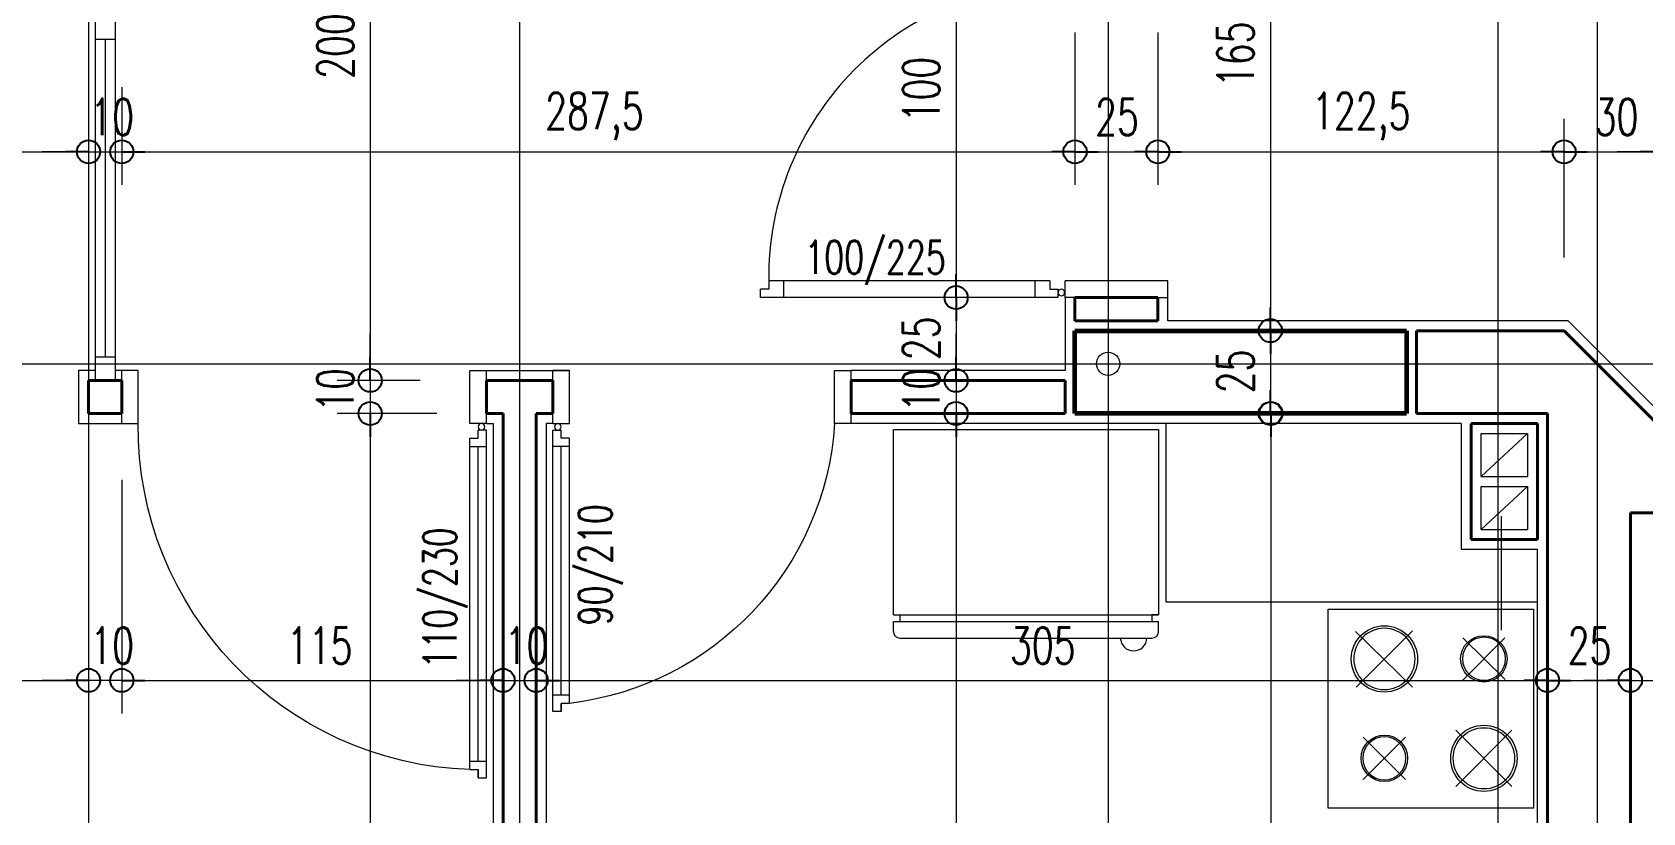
# Model space of a CAD drawing. Header units: millimetres. Extents: x 2016.56 to 2021.8, y 13721.83 to 13722.48.
# Drawn here: x 2017.8309 to 2017.928, y 13722.1087 to 13722.1558 of the extents above; entities that cross this region are included whole.
import ezdxf

# ---------------------------------------------------------------- set-up
doc = ezdxf.new("R2010")
doc.units = ezdxf.units.MM
doc.linetypes.add('ACAD_ISO04W100', pattern=[30, 24, -3, 0, -3])
doc.layers.get('0').update_dxf_attribs({"lineweight": 20})
for name, color, linetype, lineweight in [('aks', 1, 'Continuous', 9), ('DH', 7, 'Continuous', 20), ('DUVAR', 4, 'Continuous', 40), ('DV', 7, 'Continuous', 20), ('kolon', 5, 'Continuous', 60), ('PENCERE', 3, 'Continuous', 13), ('SIVA', 7, 'Continuous', 20), ('TEFRİŞ', 11, 'Continuous', 9), ('TEXT', 7, 'Continuous', 20)]:
    doc.layers.add(name, color=color, linetype=linetype, lineweight=lineweight)
doc.styles.get("Standard").update_dxf_attribs({"font": 'txt.shx', "width": 0.7, "height": 11})

msp = doc.modelspace()

# ---------------------------------------------------------------- linework, layer by layer
at = {"color": 0, "lineweight": -2}
for p, q in [((2017.834290658595, 13722.14858764693), (2017.832890658595, 13722.14858764693)), ((2017.834290658595, 13722.14858764693), (2017.832890658595, 13722.14858764693)), ((2017.836290658595, 13722.14858764693), (2017.837690658595, 13722.14858764693)), ((2017.836290658595, 13722.14858764693), (2017.837690658595, 13722.14858764693)), ((2017.893790658595, 13722.14858764693), (2017.892390658595, 13722.14858764693)), ((2017.893790658595, 13722.14858764693), (2017.895190658595, 13722.14858764693)), ((2017.898790658595, 13722.14858764693), (2017.897390658595, 13722.14858764693)), ((2017.898790658595, 13722.14858764693), (2017.900190658595, 13722.14858764693)), ((2017.923290658595, 13722.14858764693), (2017.921890658595, 13722.14858764693)), ((2017.923290658595, 13722.14858764693), (2017.924690658595, 13722.14858764693)), ((2017.929290658595, 13722.14858764693), (2017.927890658595, 13722.14858764693)), ((2017.929290658595, 13722.14858764693), (2017.927890658595, 13722.14858764693)), ((2017.88661650944, 13722.13978914312), (2017.88661650944, 13722.14118914312)), ((2017.88661650944, 13722.13978914312), (2017.88661650944, 13722.13838914312)), ((2017.905574720914, 13722.13778914312), (2017.905574720914, 13722.13918914312)), ((2017.905574720914, 13722.13778914312), (2017.905574720914, 13722.13638914312)), ((2017.851278259251, 13722.13478914312), (2017.851278259251, 13722.13618914312)), ((2017.851278259251, 13722.13478914312), (2017.851278259251, 13722.13618914312)), ((2017.88661650944, 13722.13478914312), (2017.88661650944, 13722.13618914312)), ((2017.88661650944, 13722.13478914312), (2017.88661650944, 13722.13618914312)), ((2017.905574720914, 13722.13278914312), (2017.905574720914, 13722.13418914312)), ((2017.851278259251, 13722.13278914312), (2017.851278259251, 13722.13138914312)), ((2017.851278259251, 13722.13278914312), (2017.851278259251, 13722.13138914312)), ((2017.88661650944, 13722.13278914312), (2017.88661650944, 13722.13138914312)), ((2017.88661650944, 13722.13278914312), (2017.88661650944, 13722.13138914312)), ((2017.905609985866, 13722.13278914312), (2017.905609985866, 13722.13138914312)), ((2017.834290658595, 13722.1166768722), (2017.832890658595, 13722.1166768722)), ((2017.834290658595, 13722.1166768722), (2017.832890658595, 13722.1166768722)), ((2017.836290658595, 13722.1166768722), (2017.837690658595, 13722.1166768722)), ((2017.836290658595, 13722.1166768722), (2017.837690658595, 13722.1166768722)), ((2017.859290658595, 13722.1166768722), (2017.857890658595, 13722.1166768722)), ((2017.859290658595, 13722.1166768722), (2017.857890658595, 13722.1166768722)), ((2017.861290658595, 13722.1166768722), (2017.862690658595, 13722.1166768722)), ((2017.861290658595, 13722.1166768722), (2017.862690658595, 13722.1166768722)), ((2017.922290658595, 13722.1166768722), (2017.920890658595, 13722.1166768722)), ((2017.922290658595, 13722.1166768722), (2017.923690658595, 13722.1166768722)), ((2017.927290658595, 13722.1166768722), (2017.925890658595, 13722.1166768722)), ((2017.927290658595, 13722.1166768722), (2017.925890658595, 13722.1166768722))]:
    msp.add_line(p, q, dxfattribs=at)
for p, q in [((2017.882835013386, 13722.13183142266), (2017.898835013386, 13722.13183142266)), ((2017.882835013386, 13722.12063142266), (2017.882835013386, 13722.13183142266)), ((2017.898835013386, 13722.13183142266), (2017.898835013386, 13722.12063142266)), ((2017.899290658595, 13722.12138914312), (2017.899290658595, 13722.13218914312)), ((2017.918290658595, 13722.13158914312), (2017.921090658595, 13722.13158914312)), ((2017.918290658595, 13722.12898914312), (2017.918290658595, 13722.13158914312)), ((2017.918290658595, 13722.12898914312), (2017.921090658595, 13722.13158914312)), ((2017.921090658595, 13722.13158914312), (2017.921090658595, 13722.12898914312)), ((2017.918290658595, 13722.12898914312), (2017.921090658595, 13722.12898914312)), ((2017.918290658595, 13722.12578914313), (2017.918290658595, 13722.12838914312)), ((2017.918290658595, 13722.12838914312), (2017.921090658595, 13722.12838914312)), ((2017.918290658595, 13722.12578914313), (2017.921090658595, 13722.12838914312)), ((2017.921090658595, 13722.12838914312), (2017.921090658595, 13722.12578914313)), ((2017.918290658595, 13722.12578914313), (2017.921090658595, 13722.12578914313)), ((2017.91950336267, 13722.12659279034), (2017.91950336267, 13722.11970216532)), ((2017.921690658595, 13722.12138914312), (2017.899290658595, 13722.12138914312)), ((2017.909053715747, 13722.10896913996), (2017.909053715747, 13722.12096913996)), ((2017.909053715747, 13722.12096913996), (2017.921453715747, 13722.12096913996)), ((2017.921453715747, 13722.12096913996), (2017.921453715747, 13722.10896913996)), ((2017.882835013386, 13722.12063142266), (2017.898835013386, 13722.12063142266)), ((2017.882835013386, 13722.12023142266), (2017.898835013386, 13722.12023142266)), ((2017.882835013386, 13722.11963142266), (2017.882835013386, 13722.12023142266)), ((2017.883235013386, 13722.12063142266), (2017.883235013386, 13722.12023142266)), ((2017.898435013386, 13722.12063142266), (2017.898435013386, 13722.12023142266)), ((2017.898835013386, 13722.12063142266), (2017.898435013386, 13722.12063142266)), ((2017.898835013386, 13722.11963142266), (2017.898835013386, 13722.12023142266)), ((2017.883235013386, 13722.11923142266), (2017.898435013386, 13722.11923142266)), ((2017.921453715747, 13722.10896913996), (2017.909053715747, 13722.10896913996))]:
    msp.add_line(p, q)
for centre in [(2017.834290658595, 13722.14858764693), (2017.834290658595, 13722.14858764693), (2017.836290658595, 13722.14858764693), (2017.836290658595, 13722.14858764693), (2017.893790658595, 13722.14858764693), (2017.893790658595, 13722.14858764693), (2017.898790658595, 13722.14858764693), (2017.898790658595, 13722.14858764693), (2017.923290658595, 13722.14858764693), (2017.923290658595, 13722.14858764693), (2017.88661650944, 13722.13978914312), (2017.88661650944, 13722.13978914312), (2017.905574720914, 13722.13778914312), (2017.905574720914, 13722.13778914312), (2017.851278259251, 13722.13478914312), (2017.851278259251, 13722.13478914312), (2017.88661650944, 13722.13478914312), (2017.88661650944, 13722.13478914312), (2017.851278259251, 13722.13278914312), (2017.851278259251, 13722.13278914312), (2017.88661650944, 13722.13278914312), (2017.88661650944, 13722.13278914312), (2017.905574720914, 13722.13278914312), (2017.905609985866, 13722.13278914312), (2017.834290658595, 13722.1166768722), (2017.834290658595, 13722.1166768722), (2017.836290658595, 13722.1166768722), (2017.836290658595, 13722.1166768722), (2017.859290658595, 13722.1166768722), (2017.859290658595, 13722.1166768722), (2017.861290658595, 13722.1166768722), (2017.861290658595, 13722.1166768722), (2017.922290658595, 13722.1166768722), (2017.922290658595, 13722.1166768722), (2017.927290658595, 13722.1166768722), (2017.927290658595, 13722.1166768722)]:
    msp.add_circle(centre, 0.0007, dxfattribs=at)
for centre, radius, start, end in [((2017.883235013386, 13722.11963142266), 0.0004, 180, 270), ((2017.897325728252, 13722.11925692793), 0.0008, 181.826990200577, 358.173009799423), ((2017.898435013386, 13722.11963142266), 0.0004, 270, 0)]:
    msp.add_arc(centre, radius, start, end)
at = {"layer": 'aks', "linetype": 'ACAD_ISO04W100', "ltscale": 2}
for p, q in [((2017.834290658595, 13722.40645173834), (2017.834290658595, 13721.95238660583)), ((2017.860290658595, 13722.40645173834), (2017.860290658595, 13721.95238660583)), ((2017.895790658595, 13722.40645173834), (2017.895790658595, 13721.95238660583)), ((2017.919290658595, 13722.40645173834), (2017.919290658595, 13721.95238660583)), ((2017.925290658595, 13722.40645173834), (2017.925290658595, 13721.95238660583)), ((2017.678471498505, 13722.13578914312), (2018.212109818685, 13722.13578914312))]:
    msp.add_line(p, q, dxfattribs=at)
at = {"layer": 'aks'}
msp.add_circle((2017.895790658595, 13722.13578914312), 0.0007, dxfattribs=at)
at = {"layer": 'DH', "lineweight": 20}
for p, q in [((2017.893790658595, 13722.15578914312), (2017.893790658595, 13722.14658764693)), ((2017.893790658595, 13722.15578914312), (2017.893790658595, 13722.14658764693)), ((2017.898790658595, 13722.15578914312), (2017.898790658595, 13722.14658764693)), ((2017.898790658595, 13722.15578914312), (2017.898790658595, 13722.14658764693)), ((2017.834290658595, 13722.15203495279), (2017.834290658595, 13722.14658764693)), ((2017.834290658595, 13722.15203495279), (2017.834290658595, 13722.14658764693)), ((2017.836290658595, 13722.15250007234), (2017.836290658595, 13722.14658764693)), ((2017.836290658595, 13722.15250007234), (2017.836290658595, 13722.14658764693)), ((2017.923290658595, 13722.14220941385), (2017.923290658595, 13722.15058764693)), ((2017.923290658595, 13722.14220941385), (2017.923290658595, 13722.15058764693)), ((2017.834290658595, 13722.12878914312), (2017.834290658595, 13722.1146768722)), ((2017.834290658595, 13722.12878914312), (2017.834290658595, 13722.1146768722)), ((2017.836290658595, 13722.12878914312), (2017.836290658595, 13722.1146768722)), ((2017.836290658595, 13722.12878914312), (2017.836290658595, 13722.1146768722)), ((2017.859290658595, 13722.1147165189), (2017.859290658595, 13722.1186768722)), ((2017.859290658595, 13722.1147165189), (2017.859290658595, 13722.1186768722)), ((2017.861290658595, 13722.11389821049), (2017.861290658595, 13722.1186768722)), ((2017.861290658595, 13722.11389821049), (2017.861290658595, 13722.1186768722)), ((2017.922290658595, 13722.11361100751), (2017.922290658595, 13722.1186768722)), ((2017.922290658595, 13722.11054331309), (2017.922290658595, 13722.1186768722)), ((2017.927290658595, 13722.11354740499), (2017.927290658595, 13722.1186768722)), ((2017.927290658595, 13722.11354740499), (2017.927290658595, 13722.1186768722))]:
    msp.add_line(p, q, dxfattribs=at)
at = {"layer": 'DH'}
for p, q in [((2017.767690658595, 13722.14858764693), (2017.832890658595, 13722.14858764693)), ((2017.832890658595, 13722.14858764693), (2017.831490658595, 13722.14858764693)), ((2017.834290658595, 13722.14858764693), (2017.836290658595, 13722.14858764693)), ((2017.837690658595, 13722.14858764693), (2017.892390658595, 13722.14858764693)), ((2017.837690658595, 13722.14858764693), (2017.839090658595, 13722.14858764693)), ((2017.895190658595, 13722.14858764693), (2017.897390658595, 13722.14858764693)), ((2017.900190658595, 13722.14858764693), (2017.921890658595, 13722.14858764693)), ((2017.924690658595, 13722.14858764693), (2017.927890658595, 13722.14858764693)), ((2017.927890658595, 13722.14858764693), (2017.926490658595, 13722.14858764693)), ((2017.767690658595, 13722.1166768722), (2017.832890658595, 13722.1166768722)), ((2017.832890658595, 13722.1166768722), (2017.831490658595, 13722.1166768722)), ((2017.836290658595, 13722.1166768722), (2017.834290658595, 13722.1166768722)), ((2017.837690658595, 13722.1166768722), (2017.839090658595, 13722.1166768722)), ((2017.837690658595, 13722.1166768722), (2017.857890658595, 13722.1166768722)), ((2017.857890658595, 13722.1166768722), (2017.856490658595, 13722.1166768722)), ((2017.859290658595, 13722.1166768722), (2017.861290658595, 13722.1166768722)), ((2017.862690658595, 13722.1166768722), (2017.920890658595, 13722.1166768722)), ((2017.862690658595, 13722.1166768722), (2017.864090658595, 13722.1166768722)), ((2017.923690658595, 13722.1166768722), (2017.925890658595, 13722.1166768722)), ((2017.925890658595, 13722.1166768722), (2017.924490658595, 13722.1166768722)), ((2017.927290658595, 13722.1166768722), (2017.931290658595, 13722.1166768722))]:
    msp.add_line(p, q, dxfattribs=at)
at = {"layer": 'DUVAR'}
for p, q in [((2017.893790658595, 13722.13978914312), (2017.893790658595, 13722.13838914312)), ((2017.898790658595, 13722.13978914312), (2017.893790658595, 13722.13978914312)), ((2017.893790658595, 13722.13978914312), (2017.893790658595, 13722.13871079036)), ((2017.898790658595, 13722.13978914312), (2017.898790658595, 13722.13838914312)), ((2017.898790658595, 13722.13978914312), (2017.898790658595, 13722.13838914312)), ((2017.893790658595, 13722.13838914312), (2017.898790658595, 13722.13838914312)), ((2017.914390658595, 13722.13778914312), (2017.923290658595, 13722.13778914312)), ((2017.914390658595, 13722.13778914312), (2017.914390658595, 13722.13278914312)), ((2017.929290658595, 13722.13178914312), (2017.923290658595, 13722.13778914312)), ((2017.834290658595, 13722.13478914312), (2017.834290658595, 13722.13278914312)), ((2017.836290658595, 13722.13478914312), (2017.834290658595, 13722.13478914312)), ((2017.836290658595, 13722.13478914312), (2017.836290658595, 13722.13278914312)), ((2017.858290658595, 13722.13478914312), (2017.862290658595, 13722.13478914312)), ((2017.858290658595, 13722.13278914312), (2017.858290658595, 13722.13478914312)), ((2017.862290658595, 13722.13278914312), (2017.862290658595, 13722.13478914312)), ((2017.880290658595, 13722.13478914312), (2017.893190658595, 13722.13478914312)), ((2017.880290658595, 13722.13278914312), (2017.880290658595, 13722.13478914312)), ((2017.893190658595, 13722.13478914312), (2017.893190658595, 13722.13278914312)), ((2017.834290658595, 13722.13278914312), (2017.836290658595, 13722.13278914312)), ((2017.858290658595, 13722.13278914312), (2017.859290658595, 13722.13278914312)), ((2017.859290658595, 13722.13278914312), (2017.859290658595, 13722.04538914312)), ((2017.861290658595, 13722.13278914312), (2017.862290658595, 13722.13278914312)), ((2017.861290658595, 13722.13278914312), (2017.861290658595, 13722.04538914312)), ((2017.893190658595, 13722.13278914312), (2017.880290658595, 13722.13278914312)), ((2017.914390658595, 13722.13278914312), (2017.922290658595, 13722.13278914312)), ((2017.922290658595, 13722.13278914312), (2017.922290658595, 13722.05578914312)), ((2017.917690658595, 13722.13218914312), (2017.921690658595, 13722.13218914312)), ((2017.917690658595, 13722.13218914312), (2017.917690658595, 13722.12518914312)), ((2017.921690658595, 13722.12518914312), (2017.921690658595, 13722.13218914312)), ((2017.927290658595, 13722.12678914312), (2017.927290658595, 13722.04978914312)), ((2017.927290658595, 13722.12678914312), (2017.931290658595, 13722.12678914312)), ((2017.917690658595, 13722.12518914312), (2017.921690658595, 13722.12518914312))]:
    msp.add_line(p, q, dxfattribs=at)
at = {"layer": 'DV'}
for p, q in [((2017.851278259251, 13722.17338914312), (2017.851278259251, 13722.13618914312)), ((2017.905574720914, 13722.16938914312), (2017.905574720914, 13722.13918914312)), ((2017.88661650944, 13722.15838914312), (2017.88661650944, 13722.14118914312)), ((2017.88661650944, 13722.13838914312), (2017.88661650944, 13722.13618914312)), ((2017.851278259251, 13722.13618914312), (2017.851278259251, 13722.13758914312)), ((2017.88661650944, 13722.13618914312), (2017.88661650944, 13722.13758914312)), ((2017.905574720914, 13722.13638914312), (2017.905574720914, 13722.13418914312)), ((2017.851278259251, 13722.13478914312), (2017.851278259251, 13722.13278914312)), ((2017.88661650944, 13722.13478914312), (2017.88661650944, 13722.13278914312)), ((2017.851278259251, 13722.13138914312), (2017.851278259251, 13722.04618914312)), ((2017.851278259251, 13722.13138914312), (2017.851278259251, 13722.12998914312)), ((2017.88661650944, 13722.13138914312), (2017.88661650944, 13722.01618914312)), ((2017.88661650944, 13722.13138914312), (2017.88661650944, 13722.12998914312)), ((2017.905609985866, 13722.13138914312), (2017.905609985866, 13722.07818914312))]:
    msp.add_line(p, q, dxfattribs=at)
at = {"layer": 'DV', "lineweight": 20}
for p, q in [((2017.889790658595, 13722.13978914312), (2017.88461650944, 13722.13978914312)), ((2017.889790658595, 13722.13978914312), (2017.88461650944, 13722.13978914312)), ((2017.9041328552, 13722.13778914312), (2017.907574720914, 13722.13778914312)), ((2017.9041328552, 13722.13778914312), (2017.907574720914, 13722.13778914312)), ((2017.854290658595, 13722.13478914312), (2017.849278259251, 13722.13478914312)), ((2017.854290658595, 13722.13478914312), (2017.849278259251, 13722.13478914312)), ((2017.889190658595, 13722.13478914312), (2017.88461650944, 13722.13478914312)), ((2017.889190658595, 13722.13478914312), (2017.88461650944, 13722.13478914312)), ((2017.855290658595, 13722.13278914312), (2017.849278259251, 13722.13278914312)), ((2017.854290658595, 13722.13278914312), (2017.849278259251, 13722.13278914312)), ((2017.889190658595, 13722.13278914312), (2017.88461650944, 13722.13278914312)), ((2017.889190658595, 13722.13278914312), (2017.88461650944, 13722.13278914312)), ((2017.903780205681, 13722.13278914312), (2017.907609985866, 13722.13278914312)), ((2017.903780205681, 13722.13278914312), (2017.907574720914, 13722.13278914312))]:
    msp.add_line(p, q, dxfattribs=at)
at = {"layer": 'kolon'}
for p, q in [((2017.893790658595, 13722.13778914312), (2017.913790658595, 13722.13778914312)), ((2017.893790658595, 13722.13278914312), (2017.893790658595, 13722.13778914312)), ((2017.913790658595, 13722.13778914312), (2017.913790658595, 13722.13278914312)), ((2017.913790658595, 13722.13278914312), (2017.893790658595, 13722.13278914312))]:
    msp.add_line(p, q, dxfattribs=at)
at = {"layer": 'PENCERE'}
for p, q in [((2017.834690658595, 13722.15678914312), (2017.834690658595, 13722.13478914312)), ((2017.835890658595, 13722.15678914312), (2017.835890658595, 13722.13478914312)), ((2017.834690658595, 13722.15538914312), (2017.835890658595, 13722.15538914312)), ((2017.835290658595, 13722.15538914312), (2017.835290658595, 13722.13618914312)), ((2017.893190658595, 13722.13978914312), (2017.893190658595, 13722.14078914312)), ((2017.899390658595, 13722.13978914312), (2017.899390658595, 13722.14078914312)), ((2017.893790658595, 13722.13978914312), (2017.893190658595, 13722.13978914312)), ((2017.89879275966, 13722.13978914312), (2017.899390658595, 13722.13978914312)), ((2017.835890658595, 13722.13618914312), (2017.834690658595, 13722.13618914312)), ((2017.837290658595, 13722.13538914312), (2017.836290658595, 13722.13538914312)), ((2017.836290658595, 13722.13478914312), (2017.836290658595, 13722.13538914312)), ((2017.837290658595, 13722.13538914312), (2017.836290658595, 13722.13538914312)), ((2017.836290658595, 13722.13478914312), (2017.836290658595, 13722.13538914312)), ((2017.857290658595, 13722.13538914312), (2017.858290658595, 13722.13538914312)), ((2017.857290658595, 13722.13538914312), (2017.858290658595, 13722.13538914312)), ((2017.858290658595, 13722.13478914312), (2017.858290658595, 13722.13538914312)), ((2017.858290658595, 13722.13478914312), (2017.858290658595, 13722.13538914312)), ((2017.862290658595, 13722.13478914312), (2017.862290658595, 13722.13538914312)), ((2017.863290658595, 13722.13538914312), (2017.862290658595, 13722.13538914312)), ((2017.862290658595, 13722.13478914312), (2017.862290658595, 13722.13538914312)), ((2017.863290658595, 13722.13538914312), (2017.862290658595, 13722.13538914312)), ((2017.879290658595, 13722.13538914312), (2017.880290658595, 13722.13538914312)), ((2017.879290658595, 13722.13538914312), (2017.880290658595, 13722.13538914312)), ((2017.880290658595, 13722.13478914312), (2017.880290658595, 13722.13538914312)), ((2017.880290658595, 13722.13478914312), (2017.880290658595, 13722.13538914312)), ((2017.836290658595, 13722.13218914312), (2017.836290658595, 13722.13278914312)), ((2017.836290658595, 13722.13218914312), (2017.836290658595, 13722.13278914312)), ((2017.858290658595, 13722.13218914312), (2017.858290658595, 13722.13278914312)), ((2017.858290658595, 13722.13218914312), (2017.858290658595, 13722.13278914312)), ((2017.862290658595, 13722.13218914312), (2017.862290658595, 13722.13278914312)), ((2017.862290658595, 13722.13218914312), (2017.862290658595, 13722.13278914312)), ((2017.880290658595, 13722.13218914312), (2017.880290658595, 13722.13278914312)), ((2017.880290658595, 13722.13218914312), (2017.880290658595, 13722.13278914312)), ((2017.857790658595, 13722.11178914312), (2017.857790658595, 13722.13078914312)), ((2017.857790658595, 13722.11178914312), (2017.857790658595, 13722.13078914312)), ((2017.862790658595, 13722.11578914312), (2017.862790658595, 13722.13078914312)), ((2017.862790658595, 13722.11578914312), (2017.862790658595, 13722.13078914312))]:
    msp.add_line(p, q, dxfattribs=at)
at = {"layer": 'PENCERE', "extrusion": (-1.351976579711741e-29, -1.224606353822377e-16, -1)}
for p, q in [((2017.875314500123, 13722.14028914312), (2017.874814500123, 13722.14028914312)), ((2017.874814500123, 13722.13978914312), (2017.874814500123, 13722.14028914312)), ((2017.892265841742, 13722.14078914312), (2017.875314500123, 13722.14078914312)), ((2017.875314500123, 13722.14078914312), (2017.875314500123, 13722.14028914312)), ((2017.876214500123, 13722.14078914312), (2017.876214500123, 13722.13978914312)), ((2017.891365841742, 13722.14078914312), (2017.891365841742, 13722.13978914312)), ((2017.892265841742, 13722.14078914312), (2017.892265841742, 13722.14028914312)), ((2017.892265841742, 13722.14028914312), (2017.892765841742, 13722.14028914312)), ((2017.892765841742, 13722.14028914312), (2017.892765841742, 13722.13978914312)), ((2017.899390658595, 13722.14078914312), (2017.893190658595, 13722.14078914312)), ((2017.892765841742, 13722.13978914312), (2017.874814500123, 13722.13978914312))]:
    msp.add_line(p, q, dxfattribs=at)
at = {"layer": 'PENCERE', "extrusion": (-1.224606353822376e-16, 2.249491082733207e-32, -1)}
for p, q in [((2017.837290658595, 13722.13218914312), (2017.837290658595, 13722.13538914312)), ((2017.836290658595, 13722.13218914312), (2017.837290658595, 13722.13218914312)), ((2017.836290658595, 13722.13218914312), (2017.837290658595, 13722.13218914312))]:
    msp.add_line(p, q, dxfattribs=at)
at = {"layer": 'PENCERE', "extrusion": (1.224606353822376e-16, 2.24949108273321e-32, -1)}
for p, q in [((2017.857290658595, 13722.13218914312), (2017.857290658595, 13722.13538914312)), ((2017.857290658595, 13722.13218914312), (2017.857290658595, 13722.13538914312)), ((2017.858290658595, 13722.13218914312), (2017.857290658595, 13722.13218914312)), ((2017.858290658595, 13722.13218914312), (2017.857290658595, 13722.13218914312)), ((2017.858290658595, 13722.13178914312), (2017.857790658595, 13722.13178914312)), ((2017.857790658595, 13722.13128914312), (2017.857790658595, 13722.13178914312)), ((2017.858290658595, 13722.13178914312), (2017.857790658595, 13722.13178914312)), ((2017.857790658595, 13722.13128914312), (2017.857790658595, 13722.13178914312)), ((2017.858290658595, 13722.11078914312), (2017.858290658595, 13722.13178914312)), ((2017.858290658595, 13722.11078914312), (2017.858290658595, 13722.13178914312)), ((2017.857290658595, 13722.11128914312), (2017.857290658595, 13722.13128914312)), ((2017.857290658595, 13722.13128914312), (2017.857790658595, 13722.13128914312)), ((2017.857290658595, 13722.11128914312), (2017.857290658595, 13722.13128914312)), ((2017.857290658595, 13722.13128914312), (2017.857790658595, 13722.13128914312)), ((2017.857290658595, 13722.13078914312), (2017.858290658595, 13722.13078914312)), ((2017.857290658595, 13722.13078914312), (2017.858290658595, 13722.13078914312)), ((2017.857290658595, 13722.11178914312), (2017.858290658595, 13722.11178914312)), ((2017.857290658595, 13722.11178914312), (2017.858290658595, 13722.11178914312)), ((2017.857290658595, 13722.11128914312), (2017.857790658595, 13722.11128914312)), ((2017.857290658595, 13722.11128914312), (2017.857790658595, 13722.11128914312)), ((2017.857790658595, 13722.11128914312), (2017.857790658595, 13722.11078914312)), ((2017.857790658595, 13722.11078914312), (2017.857790658595, 13722.11128914312)), ((2017.857790658595, 13722.11128914312), (2017.857790658595, 13722.11078914312)), ((2017.857790658595, 13722.11078914312), (2017.857790658595, 13722.11128914312)), ((2017.857790658595, 13722.11078914312), (2017.858290658595, 13722.11078914312)), ((2017.857790658595, 13722.11078914312), (2017.858290658595, 13722.11078914312))]:
    msp.add_line(p, q, dxfattribs=at)
at = {"layer": 'PENCERE', "extrusion": (-1.224606353822376e-16, 2.24949108273321e-32, -1)}
for p, q in [((2017.863290658595, 13722.13218914312), (2017.863290658595, 13722.13538914312)), ((2017.863290658595, 13722.13218914312), (2017.863290658595, 13722.13538914312)), ((2017.862290658595, 13722.13218914312), (2017.863290658595, 13722.13218914312)), ((2017.862290658595, 13722.13218914312), (2017.863290658595, 13722.13218914312)), ((2017.862290658595, 13722.13178914312), (2017.862790658595, 13722.13178914312)), ((2017.862290658595, 13722.11478914312), (2017.862290658595, 13722.13178914312)), ((2017.862290658595, 13722.11478914312), (2017.862290658595, 13722.13178914312)), ((2017.862290658595, 13722.13178914312), (2017.862790658595, 13722.13178914312)), ((2017.862790658595, 13722.13128914312), (2017.862790658595, 13722.13178914312)), ((2017.862790658595, 13722.13128914312), (2017.862790658595, 13722.13178914312)), ((2017.863290658595, 13722.13078914312), (2017.862290658595, 13722.13078914312)), ((2017.863290658595, 13722.13078914312), (2017.862290658595, 13722.13078914312)), ((2017.863290658595, 13722.13128914312), (2017.862790658595, 13722.13128914312)), ((2017.863290658595, 13722.13128914312), (2017.862790658595, 13722.13128914312)), ((2017.863290658595, 13722.11528914312), (2017.863290658595, 13722.13128914312)), ((2017.863290658595, 13722.11528914312), (2017.863290658595, 13722.13128914312)), ((2017.863290658595, 13722.11578914312), (2017.862290658595, 13722.11578914312)), ((2017.863290658595, 13722.11578914312), (2017.862290658595, 13722.11578914312)), ((2017.863290658595, 13722.11528914312), (2017.862790658595, 13722.11528914312)), ((2017.862790658595, 13722.11478914312), (2017.862790658595, 13722.11528914312)), ((2017.862790658595, 13722.11528914312), (2017.862790658595, 13722.11478914312)), ((2017.863290658595, 13722.11528914312), (2017.862790658595, 13722.11528914312)), ((2017.862790658595, 13722.11478914312), (2017.862790658595, 13722.11528914312)), ((2017.862790658595, 13722.11528914312), (2017.862790658595, 13722.11478914312)), ((2017.862790658595, 13722.11478914312), (2017.862290658595, 13722.11478914312)), ((2017.862790658595, 13722.11478914312), (2017.862290658595, 13722.11478914312))]:
    msp.add_line(p, q, dxfattribs=at)
at = {"layer": 'PENCERE', "extrusion": (1.224606353822376e-16, 2.249491082733207e-32, -1)}
for p, q in [((2017.879290658595, 13722.13218914312), (2017.879290658595, 13722.13538914312)), ((2017.880290658595, 13722.13218914312), (2017.879290658595, 13722.13218914312)), ((2017.880290658595, 13722.13218914312), (2017.879290658595, 13722.13218914312))]:
    msp.add_line(p, q, dxfattribs=at)
at = {"layer": 'PENCERE', "extrusion": (-1.351976579711741e-29, -1.224606353822377e-16, -1)}
msp.add_circle((-2017.892966417058, 13722.14008914312), 0.0002, dxfattribs=at)
at = {"layer": 'PENCERE', "extrusion": (1.224606353822376e-16, 2.24949108273321e-32, -1)}
msp.add_circle((-2017.857990658595, 13722.13198914312), 0.0002, dxfattribs=at)
msp.add_circle((-2017.857990658595, 13722.13198914312), 0.0002, dxfattribs=at)
at = {"layer": 'PENCERE', "extrusion": (-1.224606353822376e-16, 2.24949108273321e-32, -1)}
msp.add_circle((-2017.862590658595, 13722.13198914312), 0.0002, dxfattribs=at)
msp.add_circle((-2017.862590658595, 13722.13198914312), 0.0002, dxfattribs=at)
at = {"layer": 'PENCERE'}
msp.add_arc((2017.893104173224, 13722.14099844898), 0.01779090436109204, 89.72147192712997, 180.6740871448406, dxfattribs=at)
at = {"layer": 'PENCERE', "extrusion": (1.224606353822376e-16, 2.24949108273321e-32, -1)}
msp.add_arc((-2017.857982247191, 13722.13197032838), 0.0206927455528844, 271.9152841663106, 0.6058836517762053, dxfattribs=at)
at = {"layer": 'PENCERE', "extrusion": (-1.224606353822376e-16, 2.24949108273321e-32, -1)}
msp.add_arc((-2017.861161480616, 13722.13332889742), 0.0181649699713225, 183.5973655142977, 263.268692637687, dxfattribs=at)
msp.add_arc((-2017.861161480616, 13722.13332889742), 0.0181649699713225, 183.5973655142977, 263.268692637687, dxfattribs=at)
at = {"layer": 'SIVA'}
for p, q in [((2017.893190658595, 13722.13978914312), (2017.893190658595, 13722.13538914312)), ((2017.899390658595, 13722.13838914312), (2017.899390658595, 13722.13978914312)), ((2017.923539186732, 13722.13838914312), (2017.899390658595, 13722.13838914312)), ((2017.929539186732, 13722.13238914312), (2017.923539186732, 13722.13838914312)), ((2017.834690658595, 13722.13538914312), (2017.833690658595, 13722.13538914312)), ((2017.833690658595, 13722.13538914312), (2017.833690658595, 13722.13218914312)), ((2017.836290658595, 13722.13538914312), (2017.835890658595, 13722.13538914312)), ((2017.858290658595, 13722.13538914312), (2017.863290658595, 13722.13538914312)), ((2017.893190658595, 13722.13538914312), (2017.880290658595, 13722.13538914312)), ((2017.833690658595, 13722.13218914312), (2017.836290658595, 13722.13218914312)), ((2017.858290658595, 13722.13218914312), (2017.858690658595, 13722.13218914312)), ((2017.858690658595, 13722.13218914312), (2017.858690658595, 13722.04538914312)), ((2017.862290658595, 13722.13218914312), (2017.861890658595, 13722.13218914312)), ((2017.861890658595, 13722.13218914312), (2017.861890658595, 13722.03718914312)), ((2017.917090658595, 13722.13218914312), (2017.880290658595, 13722.13218914312)), ((2017.917090658595, 13722.13218914312), (2017.917090658595, 13722.12458914312)), ((2017.917090658595, 13722.13218914312), (2017.917090658595, 13722.12458914312)), ((2017.917090658595, 13722.12458914312), (2017.921690658595, 13722.12458914312)), ((2017.921690658595, 13722.05638914312), (2017.921690658595, 13722.12458914312))]:
    msp.add_line(p, q, dxfattribs=at)
at = {"layer": 'TEFRİŞ'}
for p, q in [((2017.914150772022, 13722.11627208369), (2017.910715307508, 13722.11962407435)), ((2017.914150772022, 13722.11966619624), (2017.910756659472, 13722.11627208369)), ((2017.919748527388, 13722.11671875489), (2017.917180923541, 13722.11924193217)), ((2017.917180923541, 13722.11669634776), (2017.919726507953, 13722.11924193217)), ((2017.913726507953, 13722.11069634776), (2017.911180923541, 13722.11324193217)), ((2017.913726507953, 13722.11324193217), (2017.911180923541, 13722.11069634776)), ((2017.920150772022, 13722.11366619624), (2017.916756659472, 13722.11027208369)), ((2017.916756659472, 13722.11366619624), (2017.920150772022, 13722.11027208369))]:
    msp.add_line(p, q, dxfattribs=at)
for centre, radius in [((2017.912453715747, 13722.11796913996), 0.002), ((2017.918453715747, 13722.11796913996), 0.0014), ((2017.912453715747, 13722.11196913996), 0.0014), ((2017.918453715747, 13722.11196913996), 0.002), ((2017.918453715747, 13722.11196913996), 0.001849999999997483)]:
    msp.add_circle(centre, radius, dxfattribs=at)
for centre, radius, start, end in [((2017.912453715747, 13722.11796913996), 0.001850000000000023, 90, 270), ((2017.912453715747, 13722.11796913996), 0.001850000000000023, 270, 90), ((2017.918464823236, 13722.11798024745), 0.001299999999999955, 90, 270), ((2017.918464823236, 13722.11798024745), 0.001300000000000097, 270, 90), ((2017.912453715747, 13722.11196913996), 0.001299999999999955, 90, 270), ((2017.912453715747, 13722.11196913996), 0.001300000000000097, 270, 90)]:
    msp.add_arc(centre, radius, start, end, dxfattribs=at)

# ---------------------------------------------------------------- texts
at = {"layer": 'DH', "width": 0.7}
for s, p in [('287,5', (2017.861832325261, 13722.14995431359)), ('122,5', (2017.908088991928, 13722.14995431359)), ('10', (2017.834392325261, 13722.14958764693)), ('25', (2017.895007325261, 13722.14958764693)), ('30', (2017.925135658595, 13722.14958764693)), ('10', (2017.834392325261, 13722.1176768722)), ('115', (2017.846250658595, 13722.1176768722)), ('10', (2017.859392325261, 13722.1176768722)), ('305', (2017.889865658595, 13722.1176768722)), ('25', (2017.923507325261, 13722.1176768722))]:
    msp.add_text(s, height=0.0022, dxfattribs=at).set_placement(p)
at = {"layer": 'DV', "width": 0.7}
for s, p in [('200', (2017.850278259251, 13722.15299247646)), ('165', (2017.904574720914, 13722.15249247646)), ('100', (2017.88561650944, 13722.1503654132)), ('25', (2017.88561650944, 13722.13600580979)), ('25', (2017.904574720914, 13722.13400580979)), ('10', (2017.850278259251, 13722.13289080979)), ('10', (2017.88561650944, 13722.13289080979))]:
    msp.add_text(s, height=0.0022, rotation=90, dxfattribs=at).set_placement(p)
at = {"layer": 'TEXT', "width": 0.7}
msp.add_text('100/225', height=0.002, dxfattribs=at).set_placement((2017.877470502796, 13722.14122077369))
for s, p in [('90/210', (2017.865857992412, 13722.1199954616)), ('110/230', (2017.856476941181, 13722.11739231567))]:
    msp.add_text(s, height=0.002, rotation=90, dxfattribs=at).set_placement(p)

doc.saveas('drawing.dxf')
